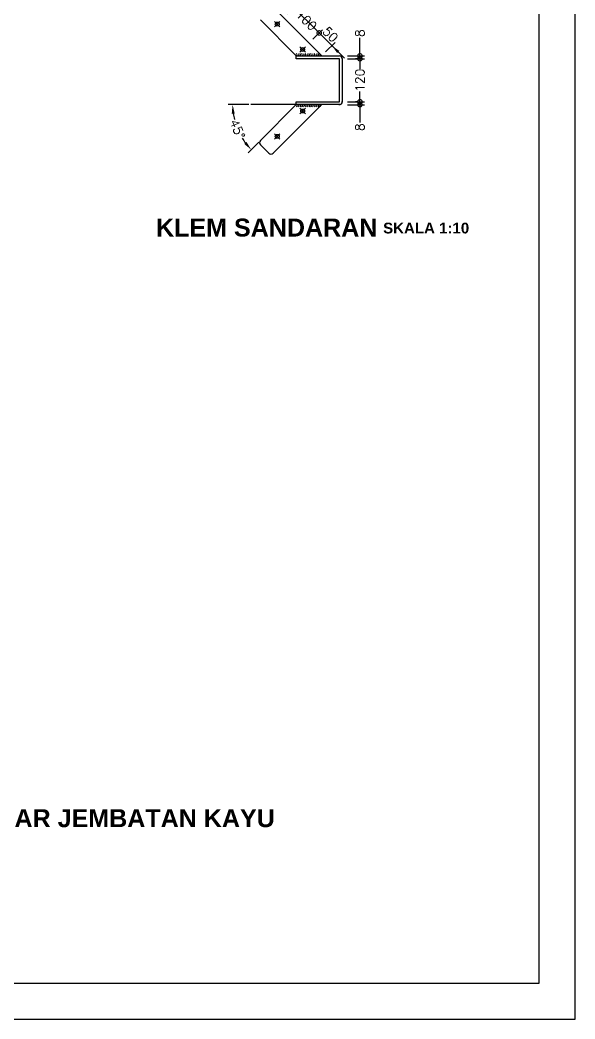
# Model space of a CAD drawing. Header units: metres. Extents: x -50 to 791, y -10 to 584.
# Drawn here: x 636 to 790.7, y -10 to 268.4 of the extents above; entities that cross this region are included whole.
import ezdxf

# ---------------------------------------------------------------- set-up
doc = ezdxf.new("R2010")
doc.units = ezdxf.units.M
doc.header["$PDMODE"] = 3
doc.header["$PDSIZE"] = 5
doc.layers.get('0').update_dxf_attribs({"linetype": 'CONTINUOUS'})
doc.layers.get('DEFPOINTS').update_dxf_attribs({"linetype": 'CONTINUOUS'})
for name, color, linetype in [('BAJA', 3, 'CONTINUOUS'), ('GRS-POTONG', 5, 'CONTINUOUS'), ('UKURAN', 2, 'CONTINUOUS')]:
    doc.layers.add(name, color=color, linetype=linetype)
doc.styles.add('ARIALBOLD', font='arialbd.ttf')
doc.styles.get("Standard").update_dxf_attribs({"font": 'Simplex.shx'})
doc.dimstyles.get("Standard").update_dxf_attribs({"dimtxt": 0.18, "dimasz": 0.18, "dimexe": 0.18, "dimexo": 0.0625, "dimgap": 0.09, "dimtad": 0, "dimtih": 1, "dimtoh": 1, "dimdec": 4, "dimzin": 0, "dimdsep": 46, "dimtxsty": 'Standard', "dimcen": 0.09, "dimadec": 0, "dimazin": 0, "dimtfac": 1, "dimtdec": 4, "dimtofl": 0, "dimtmove": 0, "dimatfit": 3, "dimfxl": 1, "dimtolj": 1, "dimtzin": 0, "dimarcsym": 0})

# ---------------------------------------------------------------- blocks, each defined once
blk = doc.blocks.new('_DOTSMALL')
at = {"color": 0, "linetype": 'ByBlock', "const_width": 0.5}
blk.add_lwpolyline([(-0.0625, 0, 1), (0.0625, 0, 1)], format="xyb", close=True, dxfattribs=at)
blk = doc.blocks.new('*D63')
at = {"color": 0, "linetype": 'ByBlock'}
for p, q in [((623.37, 46.87), (623.37, 51.87)), ((619.87, 46.87), (624.62, 46.87)), ((619.87, 46.07), (624.62, 46.07)), ((623.37, 46.07), (623.37, 46.87)), ((623.37, 46.07), (623.37, 43.57))]:
    blk.add_line(p, q, dxfattribs=at)
at = {"layer": 'DEFPOINTS', "color": 0, "linetype": 'ByBlock'}
for p in [(619.24, 46.87), (619.24, 46.07), (623.37, 46.87)]:
    blk.add_point(p, dxfattribs=at)
at = {"color": 0, "linetype": 'ByBlock', "xscale": 2.5, "yscale": 2.5, "zscale": 2.5}
for p, rotation in [((623.37, 46.87), 270), ((623.37, 46.07), 90)]:
    blk.add_blockref('_DOTSMALL', p, dxfattribs=dict(at, rotation=rotation))
at = {"color": 0, "linetype": 'ByBlock', "insert": (623.37, 53.17), "char_height": 2.5, "attachment_point": 5, "rotation": 90}
blk.add_mtext('\\A1;8', dxfattribs=at)
blk = doc.blocks.new('*D64')
at = {"color": 0, "linetype": 'ByBlock'}
for p, q in [((622.74, 46.07), (622.12, 46.07)), ((623.37, 46.07), (623.37, 43.23)), ((623.37, 34.07), (623.37, 36.92)), ((619.87, 34.07), (624.62, 34.07))]:
    blk.add_line(p, q, dxfattribs=at)
at = {"layer": 'DEFPOINTS', "color": 0, "linetype": 'ByBlock'}
for p in [(623.37, 46.07), (619.24, 34.07), (623.37, 34.07)]:
    blk.add_point(p, dxfattribs=at)
at = {"color": 0, "linetype": 'ByBlock', "xscale": 2.5, "yscale": 2.5, "zscale": 2.5}
for p, rotation in [((623.37, 46.07), 90), ((623.37, 34.07), 270)]:
    blk.add_blockref('_DOTSMALL', p, dxfattribs=dict(at, rotation=rotation))
at = {"color": 0, "linetype": 'ByBlock', "insert": (623.37, 40.07), "char_height": 2.5, "attachment_point": 5, "rotation": 90}
blk.add_mtext('\\A1;120', dxfattribs=at)
blk = doc.blocks.new('*D65')
at = {"color": 0, "linetype": 'ByBlock'}
for p, q in [((623.37, 34.07), (623.37, 36.57)), ((622.74, 34.07), (622.12, 34.07)), ((623.37, 34.07), (623.37, 33.27)), ((619.87, 33.27), (624.62, 33.27)), ((623.37, 33.27), (623.37, 28.27))]:
    blk.add_line(p, q, dxfattribs=at)
at = {"layer": 'DEFPOINTS', "color": 0, "linetype": 'ByBlock'}
for p in [(623.37, 34.07), (619.24, 33.27), (623.37, 33.27)]:
    blk.add_point(p, dxfattribs=at)
at = {"color": 0, "linetype": 'ByBlock', "xscale": 2.5, "yscale": 2.5, "zscale": 2.5}
for p, rotation in [((623.37, 34.07), 270), ((623.37, 33.27), 90)]:
    blk.add_blockref('_DOTSMALL', p, dxfattribs=dict(at, rotation=rotation))
at = {"color": 0, "linetype": 'ByBlock', "insert": (623.37, 26.97), "char_height": 2.5, "attachment_point": 5, "rotation": 90}
blk.add_mtext('\\A1;8', dxfattribs=at)
blk = doc.blocks.new('*D66')
at = {"color": 0, "linetype": 'ByBlock'}
for p, q in [((635.24, 29.78), (629.49, 29.78)), ((638.06, 19.34), (635.06, 16.34))]:
    blk.add_line(p, q, dxfattribs=at)
for start, end in [(188.0743, 193.3981), (211.6019, 216.9257)]:
    blk.add_arc((648.5, 29.78), 17.75, start, end, dxfattribs=at)
for points in [[(630.5, 27.26), (631.33, 27.32), (630.74, 29.78)], [(634.62, 19.39), (633.99, 18.84), (635.94, 17.23)]]:
    blk.add_solid(points, dxfattribs=at)
at = {"layer": 'DEFPOINTS', "color": 0, "linetype": 'ByBlock'}
for p in [(635.86, 29.78), (648.49, 29.78), (648.5, 29.78), (631.35, 25.19), (638.5, 19.79)]:
    blk.add_point(p, dxfattribs=at)
at = {"color": 0, "linetype": 'ByBlock', "insert": (632.09, 22.99), "char_height": 2.5, "attachment_point": 5, "rotation": 292.5}
blk.add_mtext('\\A1;45°', dxfattribs=at)
blk = doc.blocks.new('*D71')
at = {"color": 0, "linetype": 'ByBlock'}
for p, q in [((603.2, 58.58), (605.84, 61.22)), ((604.95, 60.33), (606.26, 59.03)), ((610.27, 51.51), (612.91, 54.14)), ((612.03, 53.26), (610.72, 54.57))]:
    blk.add_line(p, q, dxfattribs=at)
at = {"layer": 'DEFPOINTS', "color": 0, "linetype": 'ByBlock'}
for p in [(604.95, 60.33), (602.76, 58.14), (609.83, 51.07)]:
    blk.add_point(p, dxfattribs=at)
at = {"color": 0, "linetype": 'ByBlock', "xscale": 2.5, "yscale": 2.5, "zscale": 2.5}
for p, rotation in [((604.95, 60.33), 134.9999999999995), ((612.03, 53.26), 314.9999999999995)]:
    blk.add_blockref('_DOTSMALL', p, dxfattribs=dict(at, rotation=rotation))
at = {"color": 0, "linetype": 'ByBlock', "insert": (608.49, 56.8), "char_height": 2.5, "attachment_point": 5, "rotation": 315}
blk.add_mtext('\\A1;100', dxfattribs=at)

msp = doc.modelspace()

# ---------------------------------------------------------------- linework, layer by layer
at = {"color": 1}
msp.add_lwpolyline([(-50.33, -9.99951), (790.67, -9.99951), (790.67, 584.00049), (-50.33, 584.00049)], close=True, dxfattribs=at)
msp.add_lwpolyline([(-0.33, 0.00049), (780.67, 0.00049), (780.67, 574.00049), (-0.33, 574.00049)], close=True)
at = {"layer": 'BAJA'}
for p, q in [((706.94415, 267.97405), (708.44609, 266.47211)), ((706.94415, 266.47211), (708.44609, 267.97405)), ((714.01522, 260.90298), (715.51716, 259.40104)), ((714.01522, 259.40104), (715.51716, 260.90298)), ((714.01522, 243.76745), (715.51716, 242.26551)), ((714.01522, 242.26551), (715.51716, 243.76745)), ((706.94415, 235.19444), (708.44609, 236.69638)), ((706.94415, 236.69638), (708.44609, 235.19444))]:
    msp.add_line(p, q, dxfattribs=at)
for points in [[(706.53887, 271.91486), (720.06949, 258.38424)], [(703.00334, 268.37933), (712.99842, 258.38424)], [(725.10588, 244.78424), (712.99066, 244.78424), (712.99066, 245.58424), (724.99066, 245.58424), (724.99066, 257.58424), (712.99066, 257.58424), (712.99066, 258.38424), (725.02137, 258.38424)], [(725.79066, 257.61496), (725.79066, 245.46902)], [(703.00334, 234.78916), (712.99842, 244.78424)], [(706.53887, 231.25363), (720.06949, 244.78424)], [(705.31583, 231.25363), (703.00334, 233.56612)]]:
    msp.add_lwpolyline(points, dxfattribs=at)
for points in [[(712.99842, 258.38424, 0.707209963), (712.99066, 258.9617, 1.394046126)], [(713.49842, 258.38424, 0.707209963), (713.49066, 258.9617, 1.394046126)], [(713.99842, 258.38424, 0.707209963), (713.99066, 258.9617, 1.394046126)], [(714.49842, 258.38424, 0.707209963), (714.49066, 258.9617, 1.394046126)], [(714.99842, 258.38424, 0.707209963), (714.99066, 258.9617, 1.394046126)], [(715.49842, 258.38424, 0.707209963), (715.49066, 258.9617, 1.394046126)], [(715.99842, 258.38424, 0.707209963), (715.99066, 258.9617, 1.394046126)], [(716.49842, 258.38424, 0.707209963), (716.49066, 258.9617, 1.394046126)], [(716.99842, 258.38424, 0.707209963), (716.99066, 258.9617, 1.394046126)], [(717.49842, 258.38424, 0.707209963), (717.49066, 258.9617, 1.394046126)], [(717.99842, 258.38424, 0.707209963), (717.99066, 258.9617, 1.394046126)], [(718.49842, 258.38424, 0.707209963), (718.49066, 258.9617, 1.394046126)], [(718.99842, 258.38424, 0.707209963), (718.99066, 258.9617, 1.394046126)], [(719.49109, 258.38424, 0.707209963), (719.48333, 258.9617, 1.394046126)], [(712.99842, 244.78424, -0.707209963), (712.99066, 244.20679, -1.394046126)], [(713.49842, 244.78424, -0.707209963), (713.49066, 244.20679, -1.394046126)], [(713.99842, 244.78424, -0.707209963), (713.99066, 244.20679, -1.394046126)], [(714.49842, 244.78424, -0.707209963), (714.49066, 244.20679, -1.394046126)], [(714.99842, 244.78424, -0.707209963), (714.99066, 244.20679, -1.394046126)], [(715.49842, 244.78424, -0.707209963), (715.49066, 244.20679, -1.394046126)], [(715.99842, 244.78424, -0.707209963), (715.99066, 244.20679, -1.394046126)], [(716.49842, 244.78424, -0.707209963), (716.49066, 244.20679, -1.394046126)], [(716.99842, 244.78424, -0.707209963), (716.99066, 244.20679, -1.394046126)], [(717.49842, 244.78424, -0.707209963), (717.49066, 244.20679, -1.394046126)], [(717.99842, 244.78424, -0.707209963), (717.99066, 244.20679, -1.394046126)], [(718.49842, 244.78424, -0.707209963), (718.49066, 244.20679, -1.394046126)], [(718.99842, 244.78424, -0.707209963), (718.99066, 244.20679, -1.394046126)], [(719.49109, 244.78424, -0.707209963), (719.48333, 244.20679, -1.394046126)]]:
    msp.add_lwpolyline(points, format="xyb", dxfattribs=at)
for centre in [(707.69512, 267.22308), (714.76619, 260.15201), (714.76619, 243.01648), (707.69512, 235.94541)]:
    msp.add_circle(centre, 0.54959, dxfattribs=at)
for centre, radius, start, end in [((724.99066, 257.58424), 0.80059, 357.8014724, 92.1985276), ((724.99066, 245.58424), 0.80825, 261.8043322, 8.1956678), ((703.61486, 234.17764), 0.86482, 135, 225), ((705.92735, 231.86515), 0.86482, 225, 315)]:
    msp.add_arc(centre, radius, start, end, dxfattribs=at)
at = {"layer": 'DEFPOINTS', "color": 0, "linetype": 'ByBlock'}
msp.add_point((720.72835, 259.04311), dxfattribs=at)
at = {"layer": 'UKURAN'}
for p, q in [((722.9213, 261.23606), (719.38577, 264.77159)), ((721.1703, 259.48505), (723.80519, 262.11994)), ((724.68907, 259.46829), (726.45684, 257.70053))]:
    msp.add_line(p, q, dxfattribs=at)
for points in [[(706.88247, 277.27489), (724.16599, 259.99138)], [(712.99066, 244.78424), (700.36363, 244.78424)]]:
    msp.add_lwpolyline(points, dxfattribs=at)
msp.add_solid([(724.9837, 259.76292), (724.39444, 259.17367), (722.9213, 261.23606)], dxfattribs=at)

# ---------------------------------------------------------------- texts
at = {"layer": 'GRS-POTONG', "style": 'ARIALBOLD'}
for s, height, p in [('KLEM SANDARAN', 5, (673.9035, 208.03944)), ('SKALA 1:10', 3, (737.19473, 208.89823)), ('STANDAR JEMBATAN KAYU', 5, (610.39935, 43.46521))]:
    msp.add_text(s, height=height, dxfattribs=at).set_placement(p)
at = {"layer": 'UKURAN', "insert": (722.49745, 264.34774), "char_height": 2.5, "attachment_point": 5, "rotation": 315}
msp.add_mtext('\\A1;50', dxfattribs=at)

# ---------------------------------------------------------------- dimensions: what is measured, and where the dimension line sits
at = {"layer": 'UKURAN'}
dim = msp.add_aligned_dim(p1=(717.19282, 262.57865), p2=(710.12175, 269.64971), distance=-3.1013, text='100', dimstyle='Standard', override={"dimtxt": 2.5, "dimasz": 2.5, "dimexe": 1.25, "dimexo": 0.625, "dimgap": 0.625, "dimtih": 0, "dimtoh": 0, "dimzin": 8, "dimlunit": 6, "dimblk1": 'DOTSMALL', "dimblk2": 'DOTSMALL', "dimsah": 1, "dimcen": 2.5, "dimtofl": 1}, dxfattribs=at)
dim.commit()
dim.dimension.update_dxf_attribs({"geometry": '*D71', "text_midpoint": (715.85023, 268.30713), "insert": (107.36076, 211.51152)})
for base, p1, p2, text, picture, middle in [((730.72926, 258.38424), (726.60452, 257.58424), (726.60452, 258.38424), '8', '*D63', (730.72926, 264.6837)), ((730.72926, 245.58424), (730.72926, 257.58424), (726.60452, 245.58424), '120', '*D64', (730.72926, 251.58424)), ((730.72926, 244.78424), (730.72926, 245.58424), (726.60452, 244.78424), '8', '*D65', (730.72926, 238.48479))]:
    dim = msp.add_linear_dim(base=base, p1=p1, p2=p2, angle=90, text=text, dimstyle='Standard', override={"dimtxt": 2.5, "dimasz": 2.5, "dimexe": 1.25, "dimexo": 0.625, "dimgap": 0.625, "dimtih": 0, "dimtoh": 0, "dimzin": 8, "dimlunit": 6, "dimblk1": 'DOTSMALL', "dimblk2": 'DOTSMALL', "dimsah": 1, "dimcen": 2.5, "dimtofl": 1}, dxfattribs=at)
    dim.commit()
    dim.dimension.update_dxf_attribs({"geometry": picture, "text_midpoint": middle, "insert": (107.36076, 211.51152)})
dim = msp.add_angular_dim_2l(base=(695.84854, 240.18895), line1=((712.99066, 244.78424), (700.36363, 244.78424)), line2=((703.00334, 234.78916), (712.99842, 244.78424)), dimstyle='Standard', override={"dimtxt": 2.5, "dimasz": 2.5, "dimexe": 1.25, "dimexo": 0.625, "dimgap": 0.625, "dimtih": 0, "dimtoh": 0, "dimzin": 8, "dimcen": 2.5, "dimadec": 4, "dimazin": 2, "dimtofl": 1}, dxfattribs=at)
dim.commit()
dim.dimension.update_dxf_attribs({"geometry": '*D66', "text_midpoint": (696.59507, 237.98976), "insert": (64.50057, 215.00241)})

doc.saveas('drawing.dxf')
